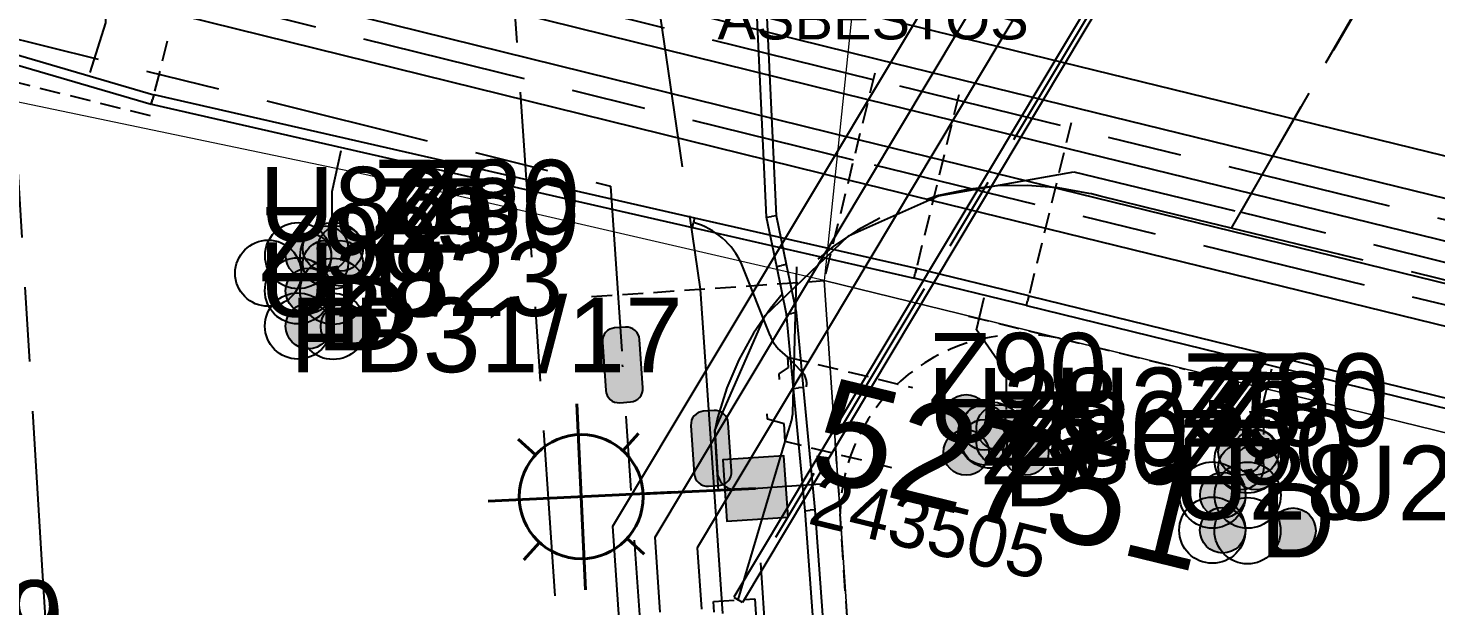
# Model space of a CAD drawing. Header units: metres. Extents: x 313711 to 315840, y 6256069 to 6257554.
# Drawn here: x 315433.85 to 315467.9, y 6256466.76 to 6256480.72 of the extents above; entities that cross this region are included whole.
import ezdxf
from ezdxf.enums import TextEntityAlignment as Align

# ---------------------------------------------------------------- set-up
doc = ezdxf.new("R2010")
doc.units = ezdxf.units.M
doc.linetypes.add('Cable Exist UG', pattern=[8.2, 4, -1.2, 1.8, -1.2])
doc.linetypes.add('DASHED', pattern=[0.75, 0.5, -0.25])
doc.layers.get('0').update_dxf_attribs({"color": 6})
for name, color, linetype in [('_User DUCT CONFIGS', 7, 'Continuous'), ('_User EARTHING', 7, 'Continuous'), ('Duct_SP_EXT', 7, 'Continuous'), ('Equip_HV_EXT', 7, 'Continuous'), ('Equip_SP_SL_EXT', 7, 'Continuous'), ('Mains_HV_EXT', 7, 'Continuous'), ('Mains_LV_EXT', 7, 'Continuous'), ('Mains_SL_EXT', 7, 'Continuous'), ('SupportsUG_SP_LV_SL_EXT', 7, 'Continuous'), ('Trench_SP_EXT', 7, 'Continuous')]:
    doc.layers.add(name, color=color, linetype=linetype)
doc.layers.add('Cadastre Land Parcels_SP_EXT', color=9, linetype='Continuous', lineweight=5)
doc.layers.add('Cadastre Roads_SP_EXT', color=9, linetype='Continuous', lineweight=5)
doc.layers.add('UNKNOWN_FEATURES', color=1, linetype='DASHED', plot=False)
doc.styles.add('COLUMN_LABEL', font='arial.ttf')
doc.styles.add('iecARIAL', font='arial.ttf', dxfattribs={"height": 2})
doc.styles.add('iecNAME', font='times.ttf')
doc.styles.add('POLE_LABEL', font='arial.ttf')
doc.styles.get("Standard").update_dxf_attribs({"font": 'arial.ttf'})
doc.linetypes.add('Cable P UG', pattern='A,6,-0.5,["P",Standard,S=1.7,R=0,X=0.5,Y=-1],-2.9', length=9.4)

# ---------------------------------------------------------------- blocks, each defined once
blk = doc.blocks.new('COLUMN_EXT')
blk.add_hatch(color=256).paths.add_polyline_path([(-1.485, 1.485), (-1.485, -1.485), (1.485, -1.485), (1.485, 1.485)])
blk.add_lwpolyline([(-1.485, -1.485), (1.485, -1.485), (1.485, 1.485), (-1.485, 1.485)], close=True)
for tag, height, style, flags, p in [('ASSET_NUM', 2.5, 'COLUMN_LABEL', 8, (2, 2)), ('STRUCTURE_PLANT_NUMBER', 0.2, 'POLE_LABEL', 9, (1.813, 0.031)), ('STREET_CODE', 0.2, 'COLUMN_LABEL', 9, (1.813, -0.2))]:
    blk.add_attdef(tag, text='', height=height, dxfattribs=dict(style=style, flags=flags)).set_placement(p, align=Align.MIDDLE_LEFT)
at = {"flags": 9}
for tag, p in [('OWNED_BY', (1.813, -0.6)), ('COLUMN_TYPE', (1.813, -0.4)), ('STATE', (1.813, -0.8)), ('USAGE', (1.813, -1)), ('LEGEND', (1.813, -1.2)), ('LOCATION', (1.813, -1.4)), ('STREETNAME', (1.813, -1.6)), ('SUBURB', (1.813, -1.8)), ('NOTES', (1.813, -2))]:
    blk.add_attdef(tag, text='', height=0.2, dxfattribs=at).set_placement(p, align=Align.MIDDLE_LEFT)
at = {"flags": 1}
blk.add_attdef('Z', (1.813, -2.351), '', height=0.2, dxfattribs=at)
blk = doc.blocks.new('DUCT_EXT')
blk.add_circle((0, 0.8), 0.8)
at = {"flags": 1}
blk.add_attdef('Z', (0, 0), '', height=0.2, dxfattribs=at)
at = {"flags": 9}
for tag, p in [('DUCT_CODE', (0, 0)), ('XSECT_TYPE', (0, -0.2)), ('FB_REFERENCE', (0, -0.4)), ('STATE', (0, -0.6)), ('NOTES', (0, -0.8))]:
    blk.add_attdef(tag, text='', height=0.2, dxfattribs=at).set_placement(p, align=Align.MIDDLE_LEFT)
blk = doc.blocks.new('SL_LANTERN_EXT')
at = {"lineweight": 40}
for p, q in [((0, 1.968), (0, 6.468)), ((-1.459, 5.676), (-1.061, 5.278)), ((1.458, 5.676), (1.06, 5.278)), ((-2.25, 4.218), (2.25, 4.218)), ((-1.459, 2.759), (-1.061, 3.157)), ((1.458, 2.759), (1.06, 3.157)), ((0, 0), (0, 2.721))]:
    blk.add_line(p, q, dxfattribs=at)
blk.add_circle((0, 4.218), 1.5, dxfattribs=at)
at = {"style": 'iecARIAL', "flags": 8}
blk.add_attdef('ASSET_NUM', (1.5, 1.5), '', height=2.5, dxfattribs=at)
for tag, p, height, flags in [('CONSTRUCTED_VOLTAGE', (0.981, -0.653), 0.2, 9), ('CONTROL_TYPE', (0.981, -0.853), 0.2, 9), ('LANTERN_PURPOSE', (0.981, -1.053), 0.2, 9), ('LNUMBER', (2.181, -3.253), 2.5, 8), ('LANTERN_TYPE', (0.981, -1.253), 0.2, 9), ('NO_PHASES', (0.981, -1.453), 0.2, 9), ('OPERATING_VOLTAGE', (0.981, -1.653), 0.2, 9), ('ORIENTATION', (0.981, -1.853), 0.2, 9), ('OWNED_BY', (0.981, -2.053), 0.2, 9), ('STATE', (0.981, -2.253), 0.2, 9), ('USAGE', (0.981, -2.453), 0.2, 9), ('CEXIST', (0.981, -2.653), 0.2, 9), ('CNEW', (0.981, -2.853), 0.2, 9), ('CNUMBER', (0.981, -3.053), 0.2, 9), ('CREMOVE', (0.981, -3.253), 0.2, 9), ('CREPLACE', (0.981, -3.453), 0.2, 9), ('LKINGHEIGHT', (0.981, -3.653), 0.2, 9), ('LBRACKET', (0.981, -3.853), 0.2, 9), ('LBRACKETVOCAB', (0.981, -4.053), 0.2, 9), ('LCATEGORY', (0.981, -4.253), 0.2, 9), ('LCHARGE1', (0.981, -4.453), 0.2, 9), ('LCHARGE1PERCENT', (0.981, -4.653), 0.2, 9), ('LCHARGE2', (0.981, -4.853), 0.2, 9), ('LCHARGE2PERCENT', (0.981, -5.053), 0.2, 9), ('LCHARGE3', (0.981, -5.253), 0.2, 9), ('LCHARGE3PERCENT', (0.981, -5.453), 0.2, 9), ('LEXIST', (0.981, -5.653), 0.2, 9), ('LLAMP', (0.981, -5.853), 0.2, 9), ('LLAMPVOCAB', (0.981, -6.053), 0.2, 9), ('LMAST', (0.981, -6.253), 0.2, 9), ('LMASTVOCAB', (0.981, -6.453), 0.2, 9), ('LNEW', (0.981, -6.653), 0.2, 9), ('LANTNUMBER', (0.981, -6.853), 0.2, 9), ('LOUTREACH', (0.981, -7.253), 0.2, 9), ('LOUTREACHVOCAB', (0.981, -7.453), 0.2, 9), ('LRATECODE', (0.981, -7.653), 0.2, 9), ('LREMOVE', (0.981, -7.853), 0.2, 9), ('LREPLACE', (0.981, -8.053), 0.2, 9), ('LTYPE', (0.981, -8.253), 0.2, 9), ('LTYPEVOCAB', (0.981, -8.453), 0.2, 9), ('LEGEND', (0.981, -8.653), 0.2, 9), ('LOCATION', (0.981, -8.853), 0.2, 9), ('NOTES', (0.981, -9.053), 0.2, 9), ('STREETNAME', (0.981, -9.253), 0.2, 9), ('SUBURB', (0.981, -9.453), 0.2, 1)]:
    blk.add_attdef(tag, p, '', height=height, dxfattribs=dict(flags=flags))
blk = doc.blocks.new('HV_STJ_EXT')
h = blk.add_hatch(color=256)
edge = h.paths.add_edge_path()
edge.add_ellipse((-0.586, 0.131), major_axis=(0.226, 0.226), ratio=1, start_angle=45, end_angle=135)
edge.add_line((-0.906, 0.131), (-0.906, -0.131))
edge.add_ellipse((-0.586, -0.131), major_axis=(0.226, 0.226), ratio=1, start_angle=135, end_angle=225)
edge.add_line((-0.586, -0.451), (0.586, -0.451))
edge.add_ellipse((0.586, -0.131), major_axis=(-0.226, 0.226), ratio=1, start_angle=135, end_angle=225)
edge.add_line((0.906, -0.131), (0.906, 0.131))
edge.add_ellipse((0.586, 0.131), major_axis=(-0.226, 0.226), ratio=1, start_angle=225, end_angle=315)
edge.add_line((0.586, 0.451), (-0.586, 0.451))
blk.add_lwpolyline([(-0.906, 0.131), (-0.906, -0.131, 0.414214), (-0.586, -0.451), (0.586, -0.451, 0.414214), (0.906, -0.131), (0.906, 0.131, 0.414214), (0.586, 0.451), (-0.586, 0.451, 0.414214)], format="xyb", close=True)
for tag, flags, p in [('ORIENTATION', 9, (1.5, 0)), ('USAGE', 9, (1.5, -0.2)), ('LEGEND', 9, (1.5, -0.4)), ('NOTES', 9, (1.5, -0.6)), ('Z', 1, (1.5, -0.8))]:
    blk.add_attdef(tag, text='', height=0.2, dxfattribs=dict(flags=flags)).set_placement(p, align=Align.MIDDLE_LEFT)
blk = doc.blocks.new('WARNING_FEATURE_EXT')
h = blk.add_hatch(color=2)
h.dxf.hatch_style = 1
h.paths.add_polyline_path([(0.001, 1.995), (-0.994, -0.001), (0.997, -0.001)])
at = {"color": 18, "true_color": 0x000000}
blk.add_lwpolyline([(-0.994, -0.001), (0.001, 1.995), (0.997, -0.001)], close=True, dxfattribs=at)
at = {"color": 18, "true_color": 0x000000, "insert": (0.001, 0.872), "char_height": 1.5, "attachment_point": 5, "line_spacing_factor": 1.5, "style": 'iecNAME'}
blk.add_mtext_dynamic_manual_height_columns('!', width=1.5, gutter_width=4, heights=[0], dxfattribs=at)
at = {"color": 2, "flags": 1}
for tag, p in [('STATE', (1.191, 2.008)), ('HAZMAT_ID', (1.191, 0.723))]:
    blk.add_attdef(tag, p, '', height=0.8, dxfattribs=at)
at = {"color": 2}
blk.add_attdef('WARNING_TYPE', text='', height=1, dxfattribs=at).set_placement((-4.067, -1.217), (4.875, -1.217), align=Align.ALIGNED)
at = {"color": 2, "flags": 1}
blk.add_attdef('WARNING_DESC', text='', height=0.8, dxfattribs=at).set_placement((1.191, -0.562), align=Align.MIDDLE_CENTER)
blk = doc.blocks.new('CABLE_LARGE_EXT')
h = blk.add_hatch(color=256)
edge = h.paths.add_edge_path()
edge.add_arc((0, 0.55), 0.55, 0, 360)
blk.add_circle((0, 0.55), 0.55)
at = {"flags": 1}
blk.add_attdef('Z', (0, 0), '', height=0.2, dxfattribs=at)
at = {"flags": 9}
for tag, p in [('COND_CODE', (0, 0)), ('STATE', (0, -0.4)), ('FB_REFERENCE', (0, -0.2)), ('XSECT_SIZE', (0, -0.6)), ('NOTES', (0, -0.8))]:
    blk.add_attdef(tag, text='', height=0.2, dxfattribs=at).set_placement(p, align=Align.MIDDLE_LEFT)

msp = doc.modelspace()

# ---------------------------------------------------------------- linework, layer by layer
at = {"layer": '_User DUCT CONFIGS'}
for points in [[(315435.719, 6256482.377), (315435.719, 6256480.851), (315435.345, 6256479.646)], [(315441.204, 6256475.773), (315441.204, 6256476.774), (315441.42, 6256477.768)], [(315457.52, 6256471.505), (315457.52, 6256472.384), (315456.789, 6256473.431), (315456.98, 6256474.212)], [(315463.745, 6256470.898), (315463.745, 6256471.722), (315463.934, 6256472.488)]]:
    msp.add_lwpolyline(points, dxfattribs=at)
at = {"layer": 'Cadastre Land Parcels_SP_EXT', "linetype": 'Continuous'}
msp.add_lwpolyline([(315482.651, 6256467.388), (315453.102, 6256474.619), (315456.032, 6256431.977), (315472.62, 6256427.697), (315482.651, 6256467.388)], close=True, dxfattribs=at)
at = {"layer": 'Cadastre Roads_SP_EXT', "linetype": 'Continuous'}
msp.add_lwpolyline([(315506.65, 6256480.04), (315455.014, 6256492.844), (315454.051, 6256483.679), (315453.102, 6256474.619), (315482.651, 6256467.388), (315504.887, 6256461.94), (315505.776, 6256471.055), (315506.65, 6256480.04)], close=True, dxfattribs=at)
msp.add_lwpolyline([(315459.941, 6256374.914), (315456.032, 6256431.977), (315453.102, 6256474.619), (315441.995, 6256477.183), (315426.576, 6256480.398), (315428.803, 6256477.725), (315429.756, 6256474.378), (315429.993, 6256470.639), (315431.718, 6256443.459), (315432.493, 6256431.245), (315433.255, 6256419.234)], dxfattribs=at)
at = {"layer": 'Duct_SP_EXT'}
for p, q in [((315451.712, 6256476.151), (315451.039, 6256490.413)), ((315451.951, 6256476.182), (315451.278, 6256490.425)), ((315463.83, 6256488.525), (315450.923, 6256466.966)), ((315464.036, 6256488.401), (315451.129, 6256466.842)), ((315433.34, 6256480.153), (315436.893, 6256479.114)), ((315433.272, 6256479.923), (315436.826, 6256478.884)), ((315436.886, 6256479.116), (315436.86, 6256478.999)), ((315436.893, 6256479.114), (315436.86, 6256478.999)), ((315436.886, 6256479.116), (315449.971, 6256476.138)), ((315436.826, 6256478.884), (315436.86, 6256478.999)), ((315436.833, 6256478.882), (315436.86, 6256478.999)), ((315436.833, 6256478.882), (315449.917, 6256475.904)), ((315449.917, 6256475.904), (315449.944, 6256476.021)), ((315449.917, 6256475.904), (315449.944, 6256476.021)), ((315449.971, 6256476.138), (315449.944, 6256476.021)), ((315449.971, 6256476.138), (315449.944, 6256476.021)), ((315449.971, 6256476.138), (315455.335, 6256474.917)), ((315451.712, 6256476.151), (315451.831, 6256476.167)), ((315451.957, 6256474.961), (315451.712, 6256476.151)), ((315451.951, 6256476.182), (315451.831, 6256476.167)), ((315452.192, 6256475.01), (315451.951, 6256476.182)), ((315449.917, 6256475.904), (315455.282, 6256474.683)), ((315451.957, 6256474.961), (315452.075, 6256474.986)), ((315451.957, 6256474.961), (315452.075, 6256474.986)), ((315452.195, 6256473.81), (315451.957, 6256474.961)), ((315452.192, 6256475.01), (315452.075, 6256474.986)), ((315452.192, 6256475.01), (315452.075, 6256474.986)), ((315452.433, 6256473.846), (315452.192, 6256475.01)), ((315455.28, 6256474.683), (315455.308, 6256474.8)), ((315457.999, 6256474.018), (315455.28, 6256474.683)), ((315455.282, 6256474.683), (315455.308, 6256474.8)), ((315455.335, 6256474.917), (315455.308, 6256474.8)), ((315455.337, 6256474.916), (315455.308, 6256474.8)), ((315458.056, 6256474.251), (315455.337, 6256474.916)), ((315457.999, 6256474.018), (315458.028, 6256474.134)), ((315457.999, 6256474.018), (315458.028, 6256474.134)), ((315457.999, 6256474.018), (315469.364, 6256471.237)), ((315458.056, 6256474.251), (315458.028, 6256474.134)), ((315458.056, 6256474.251), (315458.028, 6256474.134)), ((315458.056, 6256474.251), (315469.421, 6256471.47)), ((315452.195, 6256473.81), (315452.314, 6256473.828)), ((315452.367, 6256472.014), (315452.195, 6256473.81)), ((315452.433, 6256473.846), (315452.314, 6256473.828)), ((315452.606, 6256472.037), (315452.433, 6256473.846)), ((315452.367, 6256472.014), (315452.487, 6256472.026)), ((315452.367, 6256472.014), (315452.487, 6256472.026)), ((315452.65, 6256469.059), (315452.367, 6256472.014)), ((315452.606, 6256472.037), (315452.487, 6256472.026)), ((315452.606, 6256472.037), (315452.487, 6256472.026)), ((315452.89, 6256469.079), (315452.606, 6256472.037)), ((315452.65, 6256469.059), (315452.77, 6256469.069)), ((315454.405, 6256444.851), (315452.65, 6256469.059)), ((315452.89, 6256469.079), (315452.77, 6256469.069)), ((315454.644, 6256444.868), (315452.89, 6256469.079)), ((315450.923, 6256466.966), (315451.026, 6256466.904)), ((315451.129, 6256466.842), (315451.026, 6256466.904))]:
    msp.add_line(p, q, dxfattribs=at)
at = {"layer": 'Mains_HV_EXT', "linetype": 'Cable P UG'}
for points in [[(315520.024, 6256556.791), (315521.712, 6256562.915), (315531.693, 6256560.161), (315531.693, 6256560.161), (315525.289, 6256537.596), (315525.235, 6256537.411), (315524.458, 6256534.217), (315510.988, 6256480.81), (315510.59, 6256479.231), (315510.59, 6256479.231), (315495.69, 6256466.767), (315483.246, 6256469.816), (315453.696, 6256477.047), (315424.063, 6256484.365), (315402.213, 6256489.832), (315396.85, 6256491.172), (315386.013, 6256493.88), (315355.864, 6256501.414)], [(315520.543, 6256556.791), (315522.061, 6256562.3), (315530.592, 6256559.946), (315530.592, 6256559.946), (315524.328, 6256537.872), (315524.269, 6256537.669), (315523.487, 6256534.457), (315510.019, 6256481.054), (315509.7, 6256479.79), (315509.7, 6256479.79), (315495.435, 6256467.859), (315483.483, 6256470.788), (315453.933, 6256478.019), (315426.141, 6256484.882), (315424.549, 6256486.305), (315402.699, 6256491.773), (315397.334, 6256493.113), (315386.497, 6256495.82), (315355.546, 6256503.555)], [(315521.061, 6256556.791), (315522.41, 6256561.685), (315529.492, 6256559.731), (315529.492, 6256559.731), (315523.367, 6256538.148), (315523.303, 6256537.927), (315522.517, 6256534.698), (315509.049, 6256481.299), (315508.809, 6256480.349), (315508.809, 6256480.349), (315495.181, 6256468.951), (315483.721, 6256471.759), (315454.17, 6256478.99), (315426.622, 6256485.793), (315425.031, 6256487.216), (315402.941, 6256492.743), (315397.577, 6256494.083), (315386.74, 6256496.791), (315355.387, 6256504.626), (315354.208, 6256503.92)], [(315521.58, 6256556.791), (315522.759, 6256561.07), (315528.391, 6256559.516), (315528.391, 6256559.516), (315522.406, 6256538.424), (315522.336, 6256538.185), (315521.546, 6256534.938), (315508.079, 6256481.544), (315507.919, 6256480.908), (315507.919, 6256480.908), (315494.927, 6256470.043), (315483.959, 6256472.73), (315454.407, 6256479.962), (315427.103, 6256486.705), (315425.513, 6256488.126), (315403.184, 6256493.713), (315397.819, 6256495.053), (315386.982, 6256497.761), (315386.982, 6256497.761), (315355.228, 6256505.696)], [(315313.849, 6256515.017), (315314.606, 6256514.828), (315328.411, 6256511.377), (315332.494, 6256510.354), (315352.643, 6256505.313), (315355.069, 6256506.767), (315355.069, 6256506.767), (315387.225, 6256498.731), (315398.062, 6256496.023), (315403.426, 6256494.683), (315425.996, 6256489.036), (315425.996, 6256489.036), (315427.584, 6256487.616), (315454.643, 6256480.934), (315484.197, 6256473.701), (315494.673, 6256471.135), (315507.029, 6256481.467), (315507.029, 6256481.467), (315520.348, 6256534.277), (315509.814, 6256537.332), (315513.833, 6256551.191)], [(315436.748, 6256419.455), (315435.986, 6256431.467), (315435.262, 6256442.871), (315449.827, 6256441.854), (315449.827, 6256441.854), (315447.997, 6256468.684), (315459.594, 6256488.029), (315459.594, 6256488.029), (315498.635, 6256478.373), (315498.635, 6256478.373), (315504.358, 6256483.144), (315516.731, 6256532.203), (315506.097, 6256535.286), (315510.709, 6256551.191)], [(315449.142, 6256466.609), (315449.017, 6256468.422), (315460.07, 6256486.877), (315498.892, 6256477.284), (315505.248, 6256482.585), (315517.937, 6256532.894), (315507.336, 6256535.968), (315511.75, 6256551.191)], [(315512.792, 6256551.191), (315508.575, 6256536.65), (315519.142, 6256533.586), (315506.138, 6256482.026), (315499.159, 6256476.189), (315460.548, 6256485.728), (315450.037, 6256468.161), (315450.139, 6256466.677)]]:
    msp.add_lwpolyline(points, dxfattribs=at)
at = {"layer": 'Mains_HV_EXT', "linetype": 'Cable Exist UG'}
for points in [[(315486.401, 6256469.558), (315483.364, 6256470.302), (315478.348, 6256471.53), (315474.75, 6256474.469), (315454.289, 6256479.476), (315454.289, 6256479.476), (315424.667, 6256486.791), (315402.82, 6256492.258), (315397.456, 6256493.598), (315386.619, 6256496.306), (315359.642, 6256503.047), (315353.72, 6256504.528), (315332.372, 6256509.869), (315328.29, 6256510.892), (315314.484, 6256514.343), (315295.985, 6256518.972), (315272.557, 6256524.833)], [(315490.334, 6256470.654), (315483.84, 6256472.245), (315478.787, 6256473.481), (315474.138, 6256472.56), (315453.815, 6256477.533), (315453.815, 6256477.533), (315424.185, 6256484.85), (315402.335, 6256490.317), (315396.971, 6256491.657), (315386.134, 6256494.365), (315372.834, 6256497.689)], [(315415.894, 6256497.575), (315426.676, 6256494.944), (315447.887, 6256489.442), (315450.109, 6256474.413), (315450.373, 6256470.567)], [(315392.887, 6256490.616), (315396.486, 6256489.717), (315401.85, 6256488.377), (315423.702, 6256482.909), (315447.933, 6256476.903), (315448.23, 6256472.582)], [(315434.256, 6256450.837), (315434.727, 6256443.409), (315448.295, 6256442.462), (315448.295, 6256442.462), (315445.591, 6256481.629), (315445.262, 6256487.85), (315445.262, 6256487.85), (315450.108, 6256487.009), (315451.282, 6256488.595), (315461.069, 6256486.171)], [(315425.29, 6256359.118), (315455.98, 6256359.455), (315455.98, 6256359.455), (315454.953, 6256374.575), (315454.953, 6256374.575), (315451.044, 6256431.635), (315448.23, 6256472.582)], [(315450.373, 6256470.567), (315451.872, 6256448.764)]]:
    msp.add_lwpolyline(points, dxfattribs=at)
at = {"layer": 'Mains_LV_EXT', "linetype": 'Cable Exist UG'}
for points in [[(315434.953, 6256455.642), (315434.203, 6256467.476), (315433.221, 6256483.62), (315424.427, 6256485.82), (315422.79, 6256486.23), (315422.79, 6256486.23), (315422.66, 6256487.045), (315420.521, 6256487.586), (315420.081, 6256486.908), (315417.672, 6256487.511), (315416.614, 6256485.714), (315416.614, 6256485.714), (315402.092, 6256489.347), (315397.207, 6256490.564)], [(315463.951, 6256488.492), (315451.564, 6256467.803), (315453.581, 6256438.464)]]:
    msp.add_lwpolyline(points, dxfattribs=at)
at = {"layer": 'Mains_SL_EXT', "linetype": 'Cable Exist UG'}
for points in [[(315457.704, 6256488.979), (315458.674, 6256488.418), (315468.707, 6256485.948), (315463.174, 6256476.272)], [(315451.442, 6256469.597), (315450.553, 6256469.536), (315450.463, 6256470.998), (315451.68, 6256473.774), (315453.694, 6256475.703), (315455.875, 6256476.673), (315459.149, 6256477.248), (315463.174, 6256476.272)], [(315482.082, 6256471.234), (315481.168, 6256471.869), (315463.174, 6256476.272)]]:
    msp.add_lwpolyline(points, dxfattribs=at)
at = {"layer": 'Trench_SP_EXT', "linetype": 'Cable Exist UG'}
for points in [[(315457.704, 6256488.979), (315468.921, 6256486.254), (315462.954, 6256475.89)], [(315482.082, 6256471.234), (315462.954, 6256475.89)]]:
    msp.add_lwpolyline(points, dxfattribs=at)
for points in [[(315462.954, 6256475.89), (315461.292, 6256476.294), (315459.783, 6256476.663), (315459.783, 6256476.663), (315459.574, 6256476.714), (315459.511, 6256476.727), (315459.511, 6256476.727, 0.406405), (315450.523, 6256471.304), (315450.523, 6256471.304), (315450.463, 6256470.998), (315450.523, 6256469.985), (315450.523, 6256469.985, 0.354538), (315450.92, 6256469.567), (315450.92, 6256469.567), (315453.138, 6256469.713)], [(315452.677, 6256472.057, 0.257668), (315452.557, 6256472.427), (315452.557, 6256472.427), (315452.226, 6256472.774), (315452.032, 6256472.937), (315452.032, 6256472.937, -0.114566), (315451.796, 6256473.292), (315451.796, 6256473.292), (315451.115, 6256475.007), (315451.115, 6256475.007, 0.226273), (315449.944, 6256476.021)], [(315451.026, 6256466.904), (315452.166, 6256470.73), (315452.283, 6256471.117), (315452.283, 6256471.117, 0.056962), (315452.348, 6256471.421), (315452.348, 6256471.421), (315452.447, 6256474.957)]]:
    msp.add_lwpolyline(points, format="xyb", dxfattribs=at)
at = {"layer": 'UNKNOWN_FEATURES'}
for points in [[(315436.81, 6256478.599), (315429.369, 6256480.461)], [(315437.216, 6256480.407), (315436.86, 6256478.999)], [(315454.329, 6256479.633), (315453.102, 6256474.619)], [(315456.364, 6256479.113), (315455.308, 6256474.8)], [(315459.081, 6256478.436), (315458.028, 6256474.134)], [(315447.479, 6256474.233), (315453.102, 6256474.619)], [(315456.599, 6256473.763), (315458.787, 6256473.228)], [(315452.027, 6256472.229), (315452.017, 6256472.366), (315452.244, 6256472.518), (315452.226, 6256472.774)], [(315452.226, 6256472.774), (315455.24, 6256472.037)], [(315452.166, 6256470.73), (315452.137, 6256471.161), (315451.732, 6256471.275), (315451.723, 6256471.401)], [(315453.32, 6256471.44), (315453.489, 6256468.984)], [(315454.743, 6256470.099), (315452.166, 6256470.73)], [(315450.495, 6256465.861), (315450.428, 6256466.864), (315451.427, 6256466.93), (315451.493, 6256465.927), (315450.495, 6256465.861)]]:
    msp.add_lwpolyline(points, dxfattribs=at)
msp.add_lwpolyline([(315453.669, 6256466.374), (315453.489, 6256468.984), (315453.489, 6256468.984, -0.470464), (315458.787, 6256473.228), (315458.787, 6256473.228), (315461.827, 6256472.484)], format="xyb", dxfattribs=at)

# ---------------------------------------------------------------- block references
at = {"layer": '_User DUCT CONFIGS'}
for name, p, rotation in [('DUCT_EXT', (315441.18, 6256475.222), 89.87053325356494), ('DUCT_EXT', (315442.031, 6256475.219), 89.87053325356494), ('CABLE_LARGE_EXT', (315441.18, 6256475.222), 89.92166981202116), ('CABLE_LARGE_EXT', (315441.594, 6256475.397), 90.0000000000002), ('CABLE_LARGE_EXT', (315441.952, 6256475.397), 90.0000000000002), ('DUCT_EXT', (315440.456, 6256474.798), 89.94706982857011), ('CABLE_LARGE_EXT', (315441.594, 6256475.039), 90.0000000000002), ('CABLE_LARGE_EXT', (315441.952, 6256475.039), 90.04594690086086), ('DUCT_EXT', (315441.177, 6256474.373), 89.87053325356494), ('DUCT_EXT', (315441.177, 6256474.373), 89.94706982857011), ('DUCT_EXT', (315442.028, 6256474.36), 89.87053325356494), ('CABLE_LARGE_EXT', (315441.177, 6256474.373), 90.0000000000002), ('DUCT_EXT', (315441.176, 6256473.521), 89.87053325356494), ('DUCT_EXT', (315442.027, 6256473.512), 89.87053325356494), ('CABLE_LARGE_EXT', (315441.176, 6256473.521), 90.0000000000002), ('CABLE_LARGE_EXT', (315442.027, 6256473.512), 90.0000000000002), ('CABLE_LARGE_EXT', (315457.091, 6256471.314), 90.0000000000002), ('DUCT_EXT', (315457.941, 6256470.887), 90.0000000000002), ('CABLE_LARGE_EXT', (315457.53, 6256471.072), 90.0000000000002), ('CABLE_LARGE_EXT', (315457.888, 6256471.072), 90.0000000000002), ('CABLE_LARGE_EXT', (315457.53, 6256470.714), 90.0000000000002), ('CABLE_LARGE_EXT', (315457.888, 6256470.714), 90.04594690086086), ('CABLE_LARGE_EXT', (315457.089, 6256470.465), 90.0000000000002), ('CABLE_LARGE_EXT', (315458.535, 6256470.465), 90.0000000000002), ('DUCT_EXT', (315464.15, 6256470.286), 90.0000000000002), ('CABLE_LARGE_EXT', (315463.738, 6256470.471), 90.0000000000002), ('CABLE_LARGE_EXT', (315464.096, 6256470.471), 90.0000000000002), ('CABLE_LARGE_EXT', (315463.738, 6256470.113), 90.0000000000002), ('CABLE_LARGE_EXT', (315464.096, 6256470.113), 90.04594690086086), ('DUCT_EXT', (315463.298, 6256469.436), 89.94547106992339), ('DUCT_EXT', (315464.15, 6256469.434), 90.0000000000002), ('CABLE_LARGE_EXT', (315463.298, 6256469.436), 90.0000000000002), ('DUCT_EXT', (315463.296, 6256468.587), 89.94547106992339), ('DUCT_EXT', (315464.147, 6256468.575), 90.0000000000002), ('CABLE_LARGE_EXT', (315463.296, 6256468.587), 90.0000000000002), ('CABLE_LARGE_EXT', (315464.998, 6256468.577), 90.0000000000002)]:
    msp.add_blockref(name, p, dxfattribs=dict(at, rotation=rotation))
at = {"layer": '_User EARTHING'}
ref = msp.add_blockref('WARNING_FEATURE_EXT', (315454.59, 6256481.666), dxfattribs=at)
ref.add_attrib('WARNING_TYPE', 'ASBESTOS', (315450.524, 6256480.449), dxfattribs={"layer": '0', "color": 2, "height": 1})
at = {"layer": 'Equip_HV_EXT'}
for p, rotation in [((315448.23, 6256472.582), 93.93066095980684), ((315450.373, 6256470.567), 273.9306382583261)]:
    msp.add_blockref('HV_STJ_EXT', p, dxfattribs=dict(at, rotation=rotation))
at = {"layer": 'Equip_SP_SL_EXT'}
ref = msp.add_blockref('SL_LANTERN_EXT', (315451.442, 6256469.597), dxfattribs=dict(at, rotation=92.70845860087623))
ref.add_attrib('ASSET_NUM', '52751', dxfattribs={"layer": '0', "height": 2.5, "rotation": 346.2493, "style": 'iecARIAL'}).set_placement((315452.942, 6256471.097), align=Align.MIDDLE_LEFT)
at = {"layer": 'SupportsUG_SP_LV_SL_EXT'}
ref = msp.add_blockref('COLUMN_EXT', (315451.442, 6256469.597), dxfattribs=dict(at, xscale=0.5, yscale=0.5, zscale=0.5, rotation=93.93069318040928))
ref.add_attrib('ASSET_NUM', '243505', dxfattribs={"layer": '0', "height": 1.25, "rotation": 346.2493, "style": 'COLUMN_LABEL'}).set_placement((315452.971, 6256469.972), align=Align.TOP_LEFT)

# ---------------------------------------------------------------- texts
at = {"layer": '_User DUCT CONFIGS'}
for s, p in [('U86', (315439.442, 6256475.568)), ('Z5', (315442.177, 6256475.742)), ('Z80', (315442.861, 6256475.739)), ('Z5', (315442.177, 6256475.289)), ('Z80', (315442.849, 6256475.294)), ('Z90', (315439.438, 6256474.601)), ('U28', (315439.437, 6256473.748)), ('U23', (315442.183, 6256473.765)), ('B', (315440.833, 6256472.935)), ('D', (315441.258, 6256472.937)), ('FB31/17', (315440.182, 6256472.407)), ('Z90', (315455.616, 6256471.557)), ('Z5', (315461.748, 6256471.064)), ('Z80', (315462.431, 6256471.061)), ('U28', (315455.613, 6256470.708)), ('U23', (315458.691, 6256470.718)), ('Z5', (315461.748, 6256470.611)), ('Z80', (315462.42, 6256470.616)), ('Z5', (315456.907, 6256470.146)), ('Z80', (315457.59, 6256470.143)), ('Z5', (315456.907, 6256469.693)), ('Z80', (315457.579, 6256469.698)), ('Z90', (315461.558, 6256469.695)), ('D', (315457.446, 6256469.167)), ('U28', (315461.556, 6256468.846)), ('U23', (315465.154, 6256468.83)), ('D', (315463.647, 6256467.93)), ('398399', (315426.32, 6256465.578))]:
    msp.add_text(s, height=1.8, dxfattribs=at).set_placement(p)

doc.saveas('drawing.dxf')
